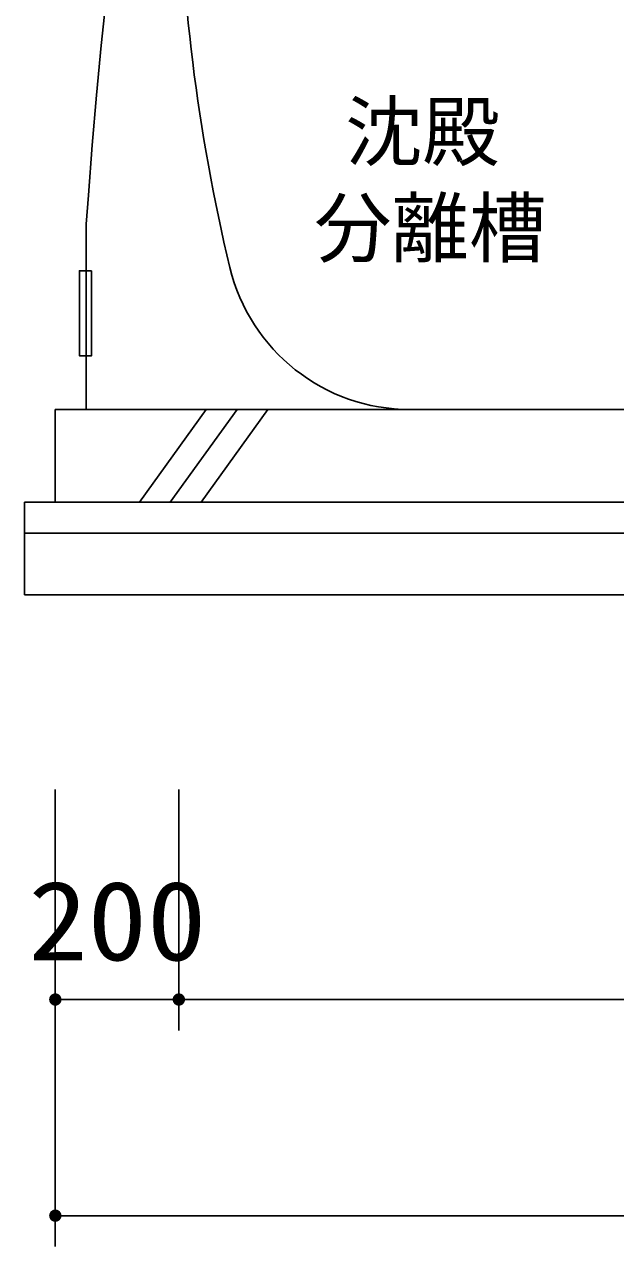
# Model space of a CAD drawing. Units: millimetres, scale not verified. Extents: x -14850 to 14850, y -10500 to 10500.
# Drawn here: x -184 to 774, y -7185 to -5206 of the extents above; entities that cross this region are included whole.
import ezdxf
from ezdxf.enums import TextEntityAlignment as Align

# ---------------------------------------------------------------- set-up
doc = ezdxf.new("R2010")
doc.units = ezdxf.units.MM
doc.header["$LTSCALE"] = 50
for name, color, linetype, lineweight in [('0-0_機器', 3, 'Continuous', 25), ('0-1_空気管', 3, 'Continuous', 25), ('0-4_文字', 5, 'Continuous', 25), ('0-5_製作', 5, 'Continuous', 25)]:
    doc.layers.add(name, color=color, linetype=linetype, lineweight=lineweight)
doc.styles.add('ＭＳ ゴシック', font='')
doc.styles.get('ＭＳ ゴシック').set_extended_font_data('MS Gothic')

msp = doc.modelspace()

# ---------------------------------------------------------------- linework, layer by layer
at = {"layer": '0-0_機器', "color": 2}
for p, q in [((-133.64, -5979.42), (-133.64, -5829.42)), ((-133.64, -5829.42), (2066.36, -5829.42)), ((110.7, -5829.42), (2.45, -5979.42)), ((52.45, -5979.42), (160.7, -5829.42)), ((210.7, -5829.42), (102.45, -5979.42)), ((2116.36, -5979.42), (-183.64, -5979.42)), ((-183.64, -6129.42), (-183.64, -5979.42)), ((2116.36, -6029.42), (-183.64, -6029.42))]:
    msp.add_line(p, q, dxfattribs=at)
msp.add_lwpolyline([(2116.36, -5979.42), (2116.36, -6129.42), (-183.64, -6129.42)], dxfattribs=at)
at = {"layer": '0-1_空気管'}
msp.add_line((440.74, -5829.42), (1491.98, -5829.42), dxfattribs=at)
for centre, radius, start, end in [((3066.21, -4899.42), 3000, 180.57292, 193.49336), ((440.74, -5529.42), 300, 193.49338, 270)]:
    msp.add_arc(centre, radius, start, end, dxfattribs=at)
at = {"layer": '0-4_文字', "color": 7}
msp.add_line((-83.64, -5529.42), (-83.64, -5829.42), dxfattribs=at)
msp.add_lwpolyline([(-83.64, -5529.42), (-80.07, -5482.46), (-73.76, -5401.51), (-67, -5320.61), (-59.51, -5239.77), (-51, -5159.04), (-41.19, -5078.44), (-34.79, -5031.75), (-29.27, -4994.59), (-18.81, -4930.63), (-7.04, -4866.91), (6.15, -4803.48), (20.88, -4740.44), (37.28, -4677.84), (47.6, -4641.77), (55.14, -4616.79), (68.77, -4573.9), (83.07, -4531.22), (97.88, -4488.7), (113.08, -4446.29), (128.5, -4403.96), (146.73, -4379.42)], dxfattribs=at)
msp.add_lwpolyline([(-74.87, -5604.85), (-74.87, -5742.4), (-94.52, -5742.4), (-94.52, -5604.85)], close=True, dxfattribs=at)
at = {"layer": '0-5_製作', "color": 2}
for p, q in [((-133.64, -7184.84), (-133.64, -6444.62)), ((66.36, -6834.84), (66.36, -6444.62)), ((-133.64, -6784.84), (66.36, -6784.84)), ((66.36, -6784.84), (1866.36, -6784.84)), ((-133.64, -7134.84), (2066.36, -7134.84))]:
    msp.add_line(p, q, dxfattribs=at)
at = {"layer": '0-5_製作'}
for points in [[(-143.62, -6784.21), (-133.64, -6784.84), (-143.64, -6784.84)], [(-143.64, -6784.84), (-133.64, -6784.84), (-143.56, -6786.09)], [(-143.62, -6784.21), (-133.64, -6774.84), (-133.64, -6784.84)], [(-143.46, -6782.96), (-133.64, -6774.84), (-143.62, -6784.21)], [(-143.56, -6786.09), (-133.64, -6784.84), (-143.32, -6787.33)], [(-143.15, -6781.75), (-133.64, -6774.84), (-143.46, -6782.96)], [(-143.32, -6787.33), (-133.64, -6784.84), (-142.93, -6788.52)], [(-142.68, -6780.58), (-133.64, -6774.84), (-143.15, -6781.75)], [(-142.93, -6788.52), (-133.64, -6784.84), (-142.4, -6789.66)], [(-142.08, -6779.48), (-133.64, -6774.84), (-142.68, -6780.58)], [(-142.4, -6789.66), (-133.64, -6784.84), (-141.73, -6790.72)], [(-141.34, -6778.46), (-133.64, -6774.84), (-142.08, -6779.48)], [(-141.73, -6790.72), (-133.64, -6784.84), (-140.93, -6791.68)], [(-140.48, -6777.55), (-133.64, -6774.84), (-141.34, -6778.46)], [(-140.93, -6791.68), (-133.64, -6784.84), (-140.01, -6792.54)], [(-139.51, -6776.75), (-133.64, -6774.84), (-140.48, -6777.55)], [(-140.01, -6792.54), (-133.64, -6784.84), (-138.99, -6793.28)], [(-138.45, -6776.08), (-133.64, -6774.84), (-139.51, -6776.75)], [(-138.99, -6793.28), (-133.64, -6784.84), (-137.89, -6793.89)], [(-137.32, -6775.54), (-133.64, -6774.84), (-138.45, -6776.08)], [(-137.89, -6793.89), (-133.64, -6784.84), (-136.73, -6794.35)], [(-136.12, -6775.15), (-133.64, -6774.84), (-137.32, -6775.54)], [(-136.73, -6794.35), (-133.64, -6784.84), (-135.51, -6794.66)], [(-134.89, -6774.92), (-133.64, -6774.84), (-136.12, -6775.15)], [(-135.51, -6794.66), (-133.64, -6784.84), (-134.26, -6794.82)], [(-134.26, -6794.82), (-133.64, -6784.84), (-133.64, -6794.84)], [(-133.64, -6774.84), (-123.64, -6784.84), (-133.64, -6784.84)], [(-133.64, -6774.84), (-123.72, -6783.59), (-123.64, -6784.84)], [(-133.64, -6774.84), (-123.95, -6782.35), (-123.72, -6783.59)], [(-133.64, -6774.84), (-124.34, -6781.16), (-123.95, -6782.35)], [(-133.64, -6774.84), (-124.87, -6780.02), (-124.34, -6781.16)], [(-133.64, -6774.84), (-125.55, -6778.96), (-124.87, -6780.02)], [(-133.64, -6774.84), (-126.35, -6777.99), (-125.55, -6778.96)], [(-133.64, -6774.84), (-127.26, -6777.13), (-126.35, -6777.99)], [(-133.64, -6774.84), (-128.28, -6776.4), (-127.26, -6777.13)], [(-133.64, -6774.84), (-129.38, -6775.79), (-128.28, -6776.4)], [(-133.64, -6774.84), (-130.55, -6775.33), (-129.38, -6775.79)], [(-133.64, -6774.84), (-131.76, -6775.02), (-130.55, -6775.33)], [(-133.64, -6774.84), (-133.01, -6774.86), (-131.76, -6775.02)], [(-133.64, -6784.84), (-132.38, -6794.76), (-133.64, -6794.84)], [(-133.64, -6784.84), (-131.15, -6794.52), (-132.38, -6794.76)], [(-133.64, -6784.84), (-129.96, -6794.14), (-131.15, -6794.52)], [(-133.64, -6784.84), (-128.82, -6793.6), (-129.96, -6794.14)], [(-133.64, -6784.84), (-127.76, -6792.93), (-128.82, -6793.6)], [(-133.64, -6784.84), (-126.79, -6792.13), (-127.76, -6792.93)], [(-133.64, -6784.84), (-125.93, -6791.21), (-126.79, -6792.13)], [(-133.64, -6784.84), (-125.19, -6790.2), (-125.93, -6791.21)], [(-133.64, -6784.84), (-124.59, -6789.1), (-125.19, -6790.2)], [(-133.64, -6784.84), (-124.13, -6787.93), (-124.59, -6789.1)], [(-133.64, -6784.84), (-123.81, -6786.71), (-124.13, -6787.93)], [(-133.64, -6784.84), (-123.66, -6785.47), (-123.81, -6786.71)], [(-133.64, -6784.84), (-123.64, -6784.84), (-123.66, -6785.47)], [(56.36, -6784.84), (66.36, -6774.84), (66.36, -6784.84)], [(56.38, -6784.21), (66.36, -6774.84), (56.36, -6784.84)], [(56.36, -6784.84), (66.36, -6784.84), (56.44, -6786.09)], [(56.54, -6782.96), (66.36, -6774.84), (56.38, -6784.21)], [(56.44, -6786.09), (66.36, -6784.84), (56.68, -6787.33)], [(56.85, -6781.75), (66.36, -6774.84), (56.54, -6782.96)], [(56.68, -6787.33), (66.36, -6784.84), (57.07, -6788.52)], [(57.31, -6780.58), (66.36, -6774.84), (56.85, -6781.75)], [(57.07, -6788.52), (66.36, -6784.84), (57.6, -6789.66)], [(57.92, -6779.48), (66.36, -6774.84), (57.31, -6780.58)], [(57.6, -6789.66), (66.36, -6784.84), (58.27, -6790.72)], [(58.66, -6778.46), (66.36, -6774.84), (57.92, -6779.48)], [(58.27, -6790.72), (66.36, -6784.84), (59.07, -6791.68)], [(59.52, -6777.55), (66.36, -6774.84), (58.66, -6778.46)], [(59.07, -6791.68), (66.36, -6784.84), (59.99, -6792.54)], [(60.49, -6776.75), (66.36, -6774.84), (59.52, -6777.55)], [(59.99, -6792.54), (66.36, -6784.84), (61, -6793.28)], [(61.55, -6776.08), (66.36, -6774.84), (60.49, -6776.75)], [(61, -6793.28), (66.36, -6784.84), (62.11, -6793.89)], [(62.68, -6775.54), (66.36, -6774.84), (61.55, -6776.08)], [(62.11, -6793.89), (66.36, -6784.84), (63.27, -6794.35)], [(63.88, -6775.15), (66.36, -6774.84), (62.68, -6775.54)], [(63.27, -6794.35), (66.36, -6784.84), (64.49, -6794.66)], [(65.11, -6774.92), (66.36, -6774.84), (63.88, -6775.15)], [(64.49, -6794.66), (66.36, -6784.84), (65.73, -6794.82)], [(65.73, -6794.82), (66.36, -6784.84), (66.36, -6794.84)], [(66.36, -6774.84), (76.28, -6783.59), (66.36, -6784.84)], [(66.36, -6774.84), (76.05, -6782.35), (76.28, -6783.59)], [(66.36, -6774.84), (75.66, -6781.16), (76.05, -6782.35)], [(66.36, -6774.84), (75.13, -6780.02), (75.66, -6781.16)], [(66.36, -6774.84), (74.45, -6778.96), (75.13, -6780.02)], [(66.36, -6774.84), (73.65, -6777.99), (74.45, -6778.96)], [(66.36, -6774.84), (72.74, -6777.13), (73.65, -6777.99)], [(66.36, -6774.84), (71.72, -6776.4), (72.74, -6777.13)], [(66.36, -6774.84), (70.62, -6775.79), (71.72, -6776.4)], [(66.36, -6774.84), (69.45, -6775.33), (70.62, -6775.79)], [(66.36, -6774.84), (68.24, -6775.02), (69.45, -6775.33)], [(66.36, -6774.84), (66.99, -6774.86), (68.24, -6775.02)], [(66.36, -6784.84), (76.28, -6783.59), (76.36, -6784.84)], [(66.36, -6784.84), (67.62, -6794.76), (66.36, -6794.84)], [(66.36, -6784.84), (68.85, -6794.52), (67.62, -6794.76)], [(66.36, -6784.84), (70.04, -6794.14), (68.85, -6794.52)], [(66.36, -6784.84), (71.18, -6793.6), (70.04, -6794.14)], [(66.36, -6784.84), (72.24, -6792.93), (71.18, -6793.6)], [(66.36, -6784.84), (73.21, -6792.13), (72.24, -6792.93)], [(66.36, -6784.84), (74.07, -6791.21), (73.21, -6792.13)], [(66.36, -6784.84), (74.81, -6790.2), (74.07, -6791.21)], [(66.36, -6784.84), (75.41, -6789.1), (74.81, -6790.2)], [(66.36, -6784.84), (75.87, -6787.93), (75.41, -6789.1)], [(66.36, -6784.84), (76.19, -6786.71), (75.87, -6787.93)], [(66.36, -6784.84), (76.34, -6785.47), (76.19, -6786.71)], [(66.36, -6784.84), (76.36, -6784.84), (76.34, -6785.47)], [(-143.62, -7134.21), (-133.64, -7134.84), (-143.64, -7134.84)], [(-143.64, -7134.84), (-133.64, -7134.84), (-143.56, -7136.09)], [(-143.62, -7134.21), (-133.64, -7124.84), (-133.64, -7134.84)], [(-143.46, -7132.96), (-133.64, -7124.84), (-143.62, -7134.21)], [(-143.56, -7136.09), (-133.64, -7134.84), (-143.32, -7137.33)], [(-143.15, -7131.75), (-133.64, -7124.84), (-143.46, -7132.96)], [(-143.32, -7137.33), (-133.64, -7134.84), (-142.93, -7138.52)], [(-142.68, -7130.58), (-133.64, -7124.84), (-143.15, -7131.75)], [(-142.93, -7138.52), (-133.64, -7134.84), (-142.4, -7139.66)], [(-142.08, -7129.48), (-133.64, -7124.84), (-142.68, -7130.58)], [(-142.4, -7139.66), (-133.64, -7134.84), (-141.73, -7140.72)], [(-141.34, -7128.46), (-133.64, -7124.84), (-142.08, -7129.48)], [(-141.73, -7140.72), (-133.64, -7134.84), (-140.93, -7141.68)], [(-140.48, -7127.55), (-133.64, -7124.84), (-141.34, -7128.46)], [(-140.93, -7141.68), (-133.64, -7134.84), (-140.01, -7142.54)], [(-139.51, -7126.75), (-133.64, -7124.84), (-140.48, -7127.55)], [(-140.01, -7142.54), (-133.64, -7134.84), (-138.99, -7143.28)], [(-138.45, -7126.08), (-133.64, -7124.84), (-139.51, -7126.75)], [(-138.99, -7143.28), (-133.64, -7134.84), (-137.89, -7143.89)], [(-137.32, -7125.54), (-133.64, -7124.84), (-138.45, -7126.08)], [(-137.89, -7143.89), (-133.64, -7134.84), (-136.73, -7144.35)], [(-136.12, -7125.15), (-133.64, -7124.84), (-137.32, -7125.54)], [(-136.73, -7144.35), (-133.64, -7134.84), (-135.51, -7144.66)], [(-134.89, -7124.92), (-133.64, -7124.84), (-136.12, -7125.15)], [(-135.51, -7144.66), (-133.64, -7134.84), (-134.26, -7144.82)], [(-134.26, -7144.82), (-133.64, -7134.84), (-133.64, -7144.84)], [(-133.64, -7124.84), (-123.64, -7134.84), (-133.64, -7134.84)], [(-133.64, -7124.84), (-123.72, -7133.59), (-123.64, -7134.84)], [(-133.64, -7124.84), (-123.95, -7132.35), (-123.72, -7133.59)], [(-133.64, -7124.84), (-124.34, -7131.16), (-123.95, -7132.35)], [(-133.64, -7124.84), (-124.87, -7130.02), (-124.34, -7131.16)], [(-133.64, -7124.84), (-125.55, -7128.96), (-124.87, -7130.02)], [(-133.64, -7124.84), (-126.35, -7127.99), (-125.55, -7128.96)], [(-133.64, -7124.84), (-127.26, -7127.13), (-126.35, -7127.99)], [(-133.64, -7124.84), (-128.28, -7126.4), (-127.26, -7127.13)], [(-133.64, -7124.84), (-129.38, -7125.79), (-128.28, -7126.4)], [(-133.64, -7124.84), (-130.55, -7125.33), (-129.38, -7125.79)], [(-133.64, -7124.84), (-131.76, -7125.02), (-130.55, -7125.33)], [(-133.64, -7124.84), (-133.01, -7124.86), (-131.76, -7125.02)], [(-133.64, -7134.84), (-132.38, -7144.76), (-133.64, -7144.84)], [(-133.64, -7134.84), (-131.15, -7144.52), (-132.38, -7144.76)], [(-133.64, -7134.84), (-129.96, -7144.14), (-131.15, -7144.52)], [(-133.64, -7134.84), (-128.82, -7143.6), (-129.96, -7144.14)], [(-133.64, -7134.84), (-127.76, -7142.93), (-128.82, -7143.6)], [(-133.64, -7134.84), (-126.79, -7142.13), (-127.76, -7142.93)], [(-133.64, -7134.84), (-125.93, -7141.21), (-126.79, -7142.13)], [(-133.64, -7134.84), (-125.19, -7140.2), (-125.93, -7141.21)], [(-133.64, -7134.84), (-124.59, -7139.1), (-125.19, -7140.2)], [(-133.64, -7134.84), (-124.13, -7137.93), (-124.59, -7139.1)], [(-133.64, -7134.84), (-123.81, -7136.71), (-124.13, -7137.93)], [(-133.64, -7134.84), (-123.66, -7135.47), (-123.81, -7136.71)], [(-133.64, -7134.84), (-123.64, -7134.84), (-123.66, -7135.47)]]:
    msp.add_solid(points, dxfattribs=at)

# ---------------------------------------------------------------- texts
at = {"layer": '0-1_空気管', "color": 4, "style": 'ＭＳ ゴシック'}
for s, p in [('沈殿', (335.63, -5452.75)), ('分離槽', (285.62, -5608.75))]:
    msp.add_text(s, height=91.79, dxfattribs=at).set_placement(p, align=Align.BOTTOM_LEFT)
at = {"layer": '0-5_製作', "color": 4, "style": 'ＭＳ ゴシック', "width": 1.1}
msp.add_text('200', height=128.4, dxfattribs=at).set_placement((-177.39, -6759.84), align=Align.BOTTOM_LEFT)

doc.saveas('drawing.dxf')
